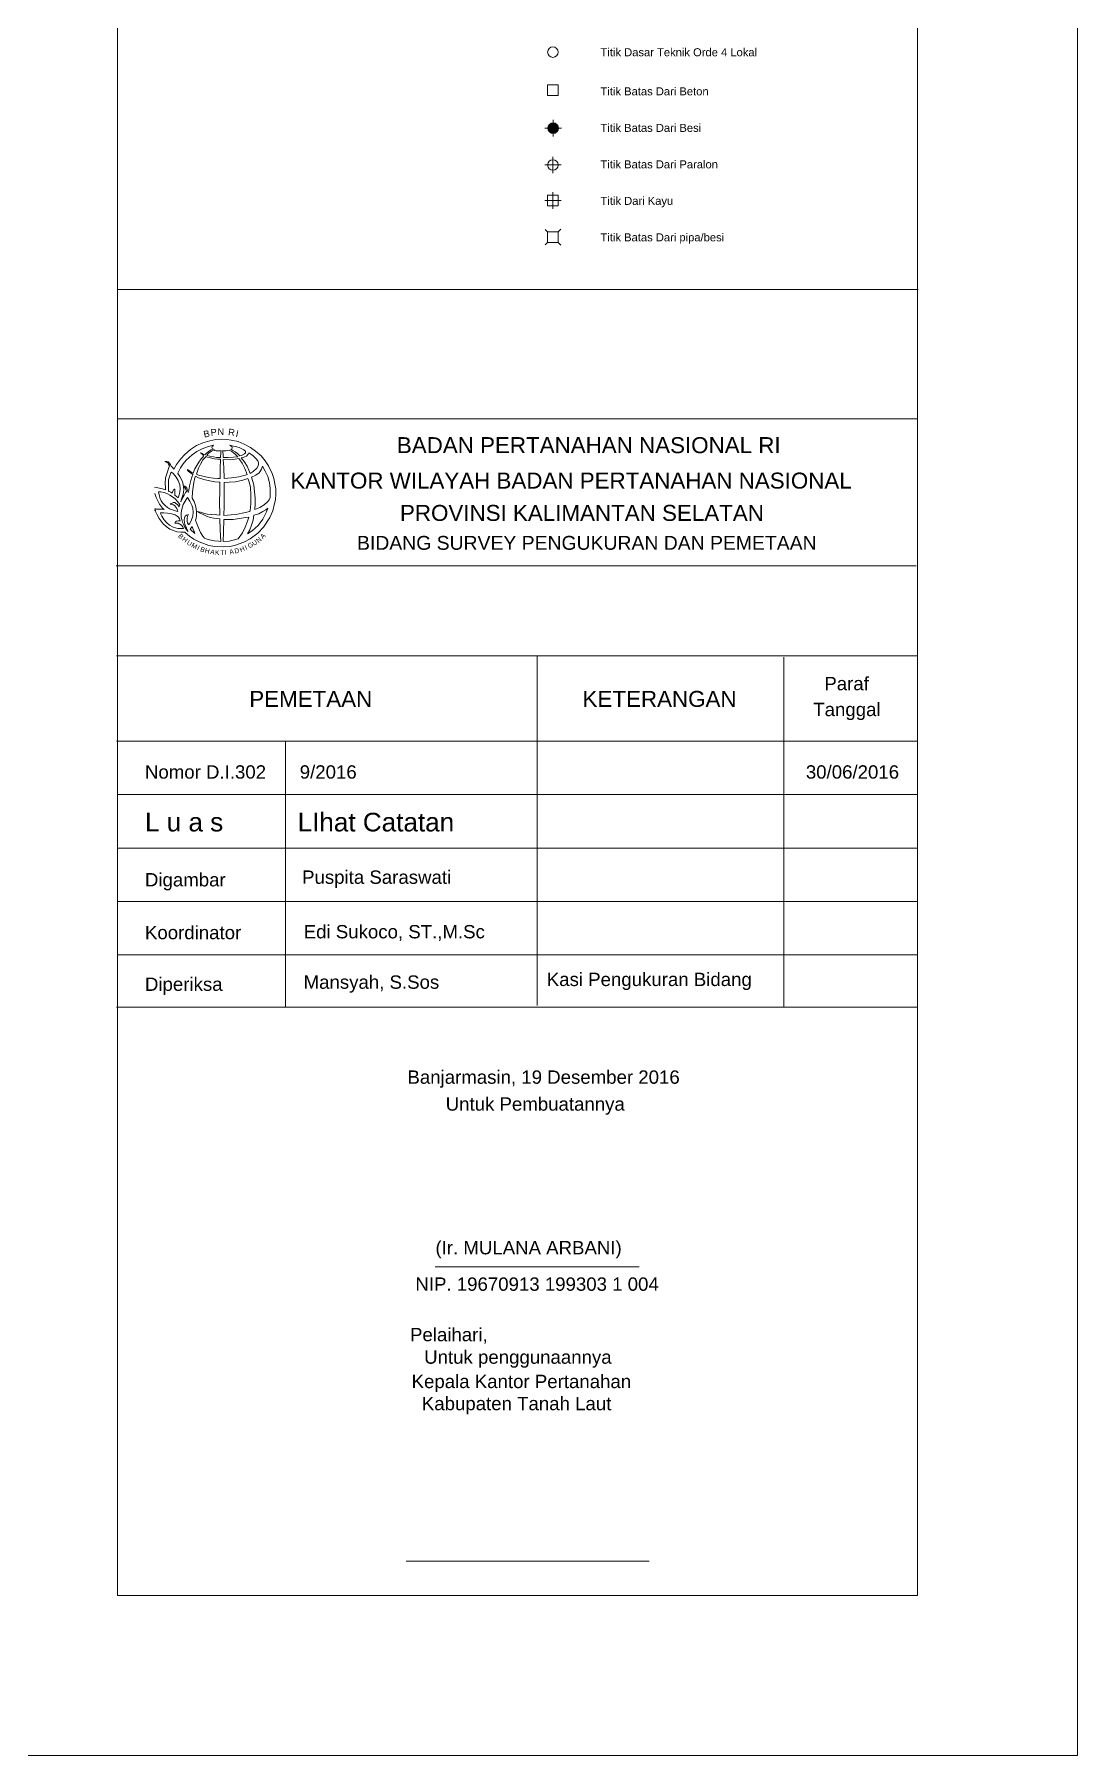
# Model space of a CAD drawing. Header units: inches. Extents: x 110400 to 131000, y 1079400 to 1096600.
# Drawn here: x 127089 to 131000, y 1079400 to 1085853 of the extents above; entities that cross this region are included whole.
import ezdxf

# ---------------------------------------------------------------- set-up
doc = ezdxf.new("R2010")
doc.units = ezdxf.units.IN
doc.header["$MEASUREMENT"] = 0
doc.layers.add('110100', color=7, linetype='Continuous')
doc.layers.add('TEXT', color=7, linetype='Continuous')
doc.styles.add('arial', font='arial.ttf')

# ---------------------------------------------------------------- blocks, each defined once
blk = doc.blocks.new('dawwfaa')
at = {"layer": '110100', "lineweight": 13}
h = blk.add_hatch(color=5, dxfattribs=at)
h.paths.add_polyline_path([(129034.1, 1085521.6), (129034.1, 1085501.8), (129053.8, 1085501.8, 0.410317)])
h.paths.add_polyline_path([(129034.1, 1085481.9, 0.411293), (129053.8, 1085501.7, 0.000835), (129053.8, 1085501.8), (129034.1, 1085501.8)])
h.paths.add_polyline_path([(129034.1, 1085481.9), (129034.1, 1085501.8), (129014.1, 1085501.8, 0.418121)])
h.paths.add_polyline_path([(129034.1, 1085501.8), (129034.1, 1085521.6, 0.416161), (129014.1, 1085501.8)])
h = blk.add_hatch(color=5, dxfattribs=at)
h.paths.add_polyline_path([(129034.1, 1085521.6), (129034.1, 1085501.8), (129053.8, 1085501.8, 0.410317)])
h.paths.add_polyline_path([(129034.1, 1085481.9, 0.411293), (129053.8, 1085501.7, 0.000835), (129053.8, 1085501.8), (129034.1, 1085501.8)])
h.paths.add_polyline_path([(129034.1, 1085481.9), (129034.1, 1085501.8), (129014.1, 1085501.8, 0.418121)])
h.paths.add_polyline_path([(129034.1, 1085501.8), (129034.1, 1085521.6, 0.416161), (129014.1, 1085501.8)])
at = {"layer": '110100', "color": 5, "lineweight": 13}
for p, q in [((127400.3, 1095999.7), (127400.3, 1080000.2)), ((130400.2, 1080000.2), (130400.2, 1095999.7)), ((127402.7, 1084897.2), (130402.6, 1084897.2)), ((127400.3, 1084411.8), (130400.2, 1084411.8)), ((127696.9, 1084311.3), (127720.1, 1084322.3)), ((127720.1, 1084322.3), (127746.2, 1084330)), ((127746.2, 1084330), (127769.2, 1084334.1)), ((127769.2, 1084334.1), (127790.5, 1084335.7)), ((127790.5, 1084335.7), (127810.6, 1084334.6)), ((127810.6, 1084334.6), (127826.8, 1084332.3)), ((127826.8, 1084332.3), (127852.1, 1084326.7)), ((127852.1, 1084326.7), (127875.6, 1084317.2)), ((127621.1, 1084240.6), (127636, 1084260.9)), ((127636, 1084260.9), (127652.6, 1084278.7)), ((127646.1, 1084243.1), (127657.8, 1084256.4)), ((127652.6, 1084278.7), (127674.2, 1084297.1)), ((127657.8, 1084256.4), (127679.9, 1084277.3)), ((127674.2, 1084297.1), (127696.9, 1084311.3)), ((127679.9, 1084277.3), (127697.8, 1084289.1)), ((127697.8, 1084289.1), (127717.9, 1084299.7)), ((127713.5, 1084262.2), (127704.9, 1084250)), ((127720.4, 1084257.8), (127710.8, 1084241.8)), ((127711.8, 1084284.3), (127713.1, 1084282.2)), ((127714.8, 1084283.4), (127711.8, 1084284.3)), ((127713.1, 1084282.2), (127718, 1084279.4)), ((127719.8, 1084268.4), (127713.5, 1084262.2)), ((127717.6, 1084281.6), (127714.8, 1084283.4)), ((127722, 1084278.9), (127717.6, 1084281.6)), ((127717.9, 1084299.7), (127737.6, 1084307.1)), ((127718, 1084279.4), (127721.7, 1084276.1)), ((127722.7, 1084272.2), (127719.8, 1084268.4)), ((127727.1, 1084266.2), (127720.4, 1084257.8)), ((127721.7, 1084276.1), (127722.5, 1084274.6)), ((127727.3, 1084276.6), (127722, 1084278.9)), ((127722.5, 1084274.6), (127722.7, 1084272.2)), ((127732.1, 1084270.6), (127727.1, 1084266.2)), ((127733.1, 1084282.2), (127727.3, 1084276.6)), ((127737.4, 1084268.2), (127732.1, 1084270.6)), ((127741.8, 1084289.8), (127733.1, 1084282.2)), ((127740.4, 1084281.3), (127734.7, 1084274.8)), ((127734.7, 1084274.8), (127746.4, 1084271.7)), ((127749.5, 1084265.3), (127737.4, 1084268.2)), ((127737.6, 1084307.1), (127758.4, 1084313)), ((127752.5, 1084290.3), (127740.4, 1084281.3)), ((127751.3, 1084295.1), (127741.8, 1084289.8)), ((127746.4, 1084271.7), (127759.9, 1084268.8)), ((127762.9, 1084262.3), (127749.5, 1084265.3)), ((127759.8, 1084298.2), (127751.3, 1084295.1)), ((127762.5, 1084295.2), (127752.5, 1084290.3)), ((127754.1, 1084306.1), (127753.6, 1084304.3)), ((127753.6, 1084304.3), (127754.8, 1084302)), ((127755.3, 1084307.8), (127754.1, 1084306.1)), ((127754.8, 1084302), (127756.7, 1084300)), ((127758.8, 1084311.2), (127755.3, 1084307.8)), ((127756.7, 1084300), (127759.8, 1084298.2)), ((127758.4, 1084313), (127760.7, 1084313.5)), ((127760.7, 1084313.5), (127758.8, 1084311.2)), ((127759.9, 1084268.8), (127771.6, 1084267.2)), ((127764.9, 1084293.7), (127762.5, 1084295.2)), ((127776, 1084260.8), (127762.9, 1084262.3)), ((127770.1, 1084292), (127764.9, 1084293.7)), ((127781.3, 1084291.5), (127770.1, 1084292)), ((127771.6, 1084267.2), (127786.9, 1084267)), ((127785.8, 1084260.4), (127776, 1084260.8)), ((127789, 1084291.6), (127781.3, 1084291.5)), ((127784.9, 1084226.2), (127785.8, 1084260.4)), ((127786.9, 1084267), (127787.9, 1084284.9)), ((127787.9, 1084284.9), (127789, 1084291.6)), ((127806.5, 1084291.8), (127793.6, 1084291.6)), ((127793.6, 1084291.6), (127795.4, 1084286.3)), ((127795.4, 1084286.3), (127796.4, 1084277.6)), ((127796.4, 1084277.6), (127796.7, 1084266.3)), ((127796.7, 1084266.3), (127815, 1084266.8)), ((127796.9, 1084258.8), (127798.5, 1084229.2)), ((127824.3, 1084258.7), (127796.9, 1084258.8)), ((127813.7, 1084292.7), (127806.5, 1084291.8)), ((127819.4, 1084294.8), (127813.7, 1084292.7)), ((127815, 1084266.8), (127835.4, 1084267.7)), ((127828.8, 1084289.6), (127819.4, 1084294.8)), ((127821.8, 1084312.8), (127826.6, 1084309.6)), ((127834.7, 1084309.9), (127821.8, 1084312.8)), ((127832.9, 1084259.1), (127824.3, 1084258.7)), ((127826.3, 1084298.1), (127825.2, 1084296.9)), ((127825.2, 1084296.9), (127826, 1084296.4)), ((127826, 1084296.4), (127833.1, 1084293.2)), ((127828.3, 1084299.8), (127826.3, 1084298.1)), ((127826.6, 1084309.6), (127828.9, 1084307.8)), ((127829.9, 1084301.9), (127828.3, 1084299.8)), ((127840.5, 1084280.6), (127828.8, 1084289.6)), ((127828.9, 1084307.8), (127830.2, 1084304.9)), ((127830.2, 1084304.9), (127829.9, 1084301.9)), ((127841.7, 1084260.3), (127832.9, 1084259.1)), ((127833.1, 1084293.2), (127841.1, 1084288.4)), ((127842.9, 1084307.9), (127834.7, 1084309.9)), ((127835.4, 1084267.7), (127850.8, 1084269.7)), ((127850.8, 1084269.7), (127840.5, 1084280.6)), ((127841.1, 1084288.4), (127849.9, 1084281.3)), ((127855.5, 1084262.9), (127841.7, 1084260.3)), ((127857, 1084304), (127842.9, 1084307.9)), ((127849.9, 1084281.3), (127858.6, 1084272.7)), ((127859.3, 1084258.7), (127855.5, 1084262.9)), ((127866.7, 1084299.6), (127857, 1084304)), ((127858.6, 1084272.7), (127865.6, 1084274.9)), ((127867.4, 1084245.6), (127859.3, 1084258.7)), ((127870.6, 1084267), (127864.4, 1084265.2)), ((127864.4, 1084265.2), (127875.2, 1084252.5)), ((127865.6, 1084274.9), (127876.7, 1084280.5)), ((127873.5, 1084295.9), (127866.7, 1084299.6)), ((127877.5, 1084269.2), (127870.6, 1084267)), ((127876.8, 1084293.7), (127873.5, 1084295.9)), ((127875.6, 1084317.2), (127898.8, 1084304.8)), ((127876.7, 1084280.5), (127879.7, 1084283.9)), ((127880, 1084290.1), (127876.8, 1084293.7)), ((127883.7, 1084272.1), (127877.5, 1084269.2)), ((127879.7, 1084283.9), (127880.6, 1084286.8)), ((127880.6, 1084286.8), (127880, 1084290.1)), ((127890.7, 1084279.4), (127883.7, 1084272.1)), ((127892.8, 1084284.6), (127890.7, 1084279.4)), ((127899.8, 1084279.9), (127892.8, 1084284.6)), ((127898.8, 1084304.8), (127918, 1084291)), ((127909.1, 1084272.7), (127899.8, 1084279.9)), ((127919.5, 1084263.3), (127909.1, 1084272.7)), ((127918, 1084291), (127938.3, 1084272.7)), ((127926, 1084254.1), (127919.5, 1084263.3)), ((127938.3, 1084272.7), (127954.2, 1084253.8)), ((127577.8, 1084251.4), (127584.9, 1084251.8)), ((127582.7, 1084249.7), (127577.8, 1084251.4)), ((127579.1, 1084168.7), (127580.2, 1084190.3)), ((127580.2, 1084190.3), (127585.8, 1084209.8)), ((127586.8, 1084248), (127582.7, 1084249.7)), ((127584.9, 1084251.8), (127590.3, 1084250.7)), ((127585.8, 1084209.8), (127592.9, 1084229.6)), ((127590.1, 1084245.4), (127586.8, 1084248)), ((127592, 1084241.8), (127590.1, 1084245.4)), ((127590.3, 1084250.7), (127592.7, 1084248.5)), ((127591.3, 1084182.6), (127596.7, 1084198.7)), ((127594.6, 1084235.3), (127592, 1084241.8)), ((127592.7, 1084248.5), (127594.8, 1084245.5)), ((127592.9, 1084229.6), (127594.6, 1084235.3)), ((127594.8, 1084245.5), (127598.7, 1084239.4)), ((127596.7, 1084198.7), (127600.6, 1084209.3)), ((127598.7, 1084239.4), (127601.8, 1084234.3)), ((127600.6, 1084209.3), (127602.1, 1084211.7)), ((127601.8, 1084234.3), (127606.7, 1084228.8)), ((127602.1, 1084211.7), (127610.3, 1084205.3)), ((127606.7, 1084228.8), (127611.9, 1084223.5)), ((127610.3, 1084205.3), (127620.3, 1084193.4)), ((127611.9, 1084223.5), (127621.1, 1084240.6)), ((127620.3, 1084193.4), (127627.9, 1084180.1)), ((127626, 1084206.4), (127626.1, 1084208.7)), ((127634.1, 1084196.2), (127626, 1084206.4)), ((127626.1, 1084208.7), (127636.5, 1084228.3)), ((127639.6, 1084184.4), (127634.1, 1084196.2)), ((127636.5, 1084228.3), (127646.1, 1084243.1)), ((127662.1, 1084221.7), (127662.6, 1084219.4)), ((127665.9, 1084219.3), (127662.1, 1084221.7)), ((127662.6, 1084219.4), (127666.8, 1084214.4)), ((127671.4, 1084215.4), (127665.9, 1084219.3)), ((127666.8, 1084214.4), (127673.6, 1084209)), ((127680.6, 1084210), (127671.4, 1084215.4)), ((127673.6, 1084209), (127682.4, 1084202.6)), ((127678.7, 1084193), (127674.8, 1084180.1)), ((127682.4, 1084202.6), (127678.7, 1084193)), ((127684.3, 1084207.6), (127680.6, 1084210)), ((127690.5, 1084224.7), (127684.3, 1084207.6)), ((127686, 1084172.6), (127690.3, 1084191)), ((127690.3, 1084191), (127692.9, 1084196.8)), ((127697.1, 1084236.4), (127690.5, 1084224.7)), ((127692.9, 1084196.8), (127704.4, 1084190.6)), ((127703.6, 1084227.2), (127696, 1084204.5)), ((127696, 1084204.5), (127703.7, 1084200.8)), ((127696, 1084204.5), (127696, 1084204.5)), ((127704.9, 1084250), (127697.1, 1084236.4)), ((127710.8, 1084241.8), (127703.6, 1084227.2)), ((127703.7, 1084200.8), (127741.5, 1084192.4)), ((127703.7, 1084200.8), (127703.7, 1084200.8)), ((127704.4, 1084190.6), (127724.1, 1084184.3)), ((127741.5, 1084192.4), (127759.8, 1084189.8)), ((127759.8, 1084189.8), (127776.3, 1084188.5)), ((127784.7, 1084188.3), (127784.9, 1084226.2)), ((127798.5, 1084229.2), (127799.7, 1084188.1)), ((127799.7, 1084188.1), (127827.2, 1084190.1)), ((127827.2, 1084190.1), (127855.6, 1084194.4)), ((127855.6, 1084194.4), (127883.8, 1084201.7)), ((127877.7, 1084225.9), (127867.4, 1084245.6)), ((127875.2, 1084252.5), (127885.8, 1084234.5)), ((127886.4, 1084202.8), (127877.7, 1084225.9)), ((127883.8, 1084201.7), (127886.4, 1084202.8)), ((127885.8, 1084234.5), (127892.5, 1084219.6)), ((127892.5, 1084219.6), (127897.8, 1084207.2)), ((127897.8, 1084207.2), (127909.2, 1084214.1)), ((127919.3, 1084200.5), (127902.2, 1084192.6)), ((127902.2, 1084192.6), (127910.8, 1084164)), ((127909.2, 1084214.1), (127922.7, 1084226.3)), ((127931.4, 1084209.6), (127919.3, 1084200.5)), ((127922.7, 1084226.3), (127927.8, 1084235.2)), ((127928.9, 1084247), (127926, 1084254.1)), ((127927.8, 1084235.2), (127928.9, 1084241.5)), ((127928.9, 1084241.5), (127928.9, 1084247)), ((127940.6, 1084222.9), (127931.4, 1084209.6)), ((127944, 1084234.7), (127940.6, 1084222.9)), ((127953.8, 1084215.9), (127944, 1084234.7)), ((127963.3, 1084196.2), (127953.8, 1084215.9)), ((127954.2, 1084253.8), (127966, 1084235.3)), ((127970, 1084172.1), (127963.3, 1084196.2)), ((127966, 1084235.3), (127980.1, 1084207.4)), ((127980.1, 1084207.4), (127986.1, 1084188.4)), ((127538.5, 1084156.1), (127551.6, 1084153.6)), ((127544.7, 1084116.5), (127540.7, 1084131.7)), ((127551.6, 1084153.6), (127568.4, 1084149.6)), ((127553.4, 1084138), (127563.1, 1084138.2)), ((127554.2, 1084136.3), (127553.4, 1084138)), ((127555.2, 1084131.4), (127554.2, 1084136.3)), ((127557.1, 1084122.6), (127555.2, 1084131.4)), ((127563.1, 1084138.2), (127573.3, 1084135.5)), ((127568.4, 1084149.6), (127580.7, 1084145.7)), ((127573.3, 1084135.5), (127578.4, 1084134.1)), ((127578.4, 1084134.1), (127588, 1084130.1)), ((127579.8, 1084154.1), (127579.1, 1084168.7)), ((127580.7, 1084145.7), (127579.8, 1084154.1)), ((127588, 1084130.1), (127596.6, 1084125.8)), ((127591.1, 1084163.4), (127591.3, 1084182.6)), ((127591.1, 1084141.5), (127591.1, 1084163.4)), ((127594.4, 1084140), (127591.1, 1084141.5)), ((127600.4, 1084136.8), (127594.4, 1084140)), ((127596.6, 1084125.8), (127606.9, 1084119.5)), ((127605.3, 1084133.1), (127600.4, 1084136.8)), ((127607.3, 1084140.6), (127605.3, 1084133.1)), ((127610.3, 1084145.6), (127607.3, 1084140.6)), ((127613.9, 1084148.4), (127610.3, 1084145.6)), ((127615.7, 1084147.7), (127613.9, 1084148.4)), ((127615, 1084133.6), (127615.3, 1084141.5)), ((127615.2, 1084126.2), (127615, 1084133.6)), ((127621.8, 1084121.2), (127615.2, 1084126.2)), ((127615.3, 1084141.5), (127615.7, 1084147.7)), ((127631, 1084126.3), (127627.4, 1084115.1)), ((127627.9, 1084180.1), (127633.5, 1084163.8)), ((127634, 1084137.2), (127631, 1084126.3)), ((127633.5, 1084163.8), (127635.1, 1084150.2)), ((127635.1, 1084150.2), (127634, 1084137.2)), ((127643.7, 1084175.4), (127639.6, 1084184.4)), ((127641.6, 1084110.8), (127649.6, 1084126)), ((127646.4, 1084129), (127642.9, 1084118)), ((127646.2, 1084166.8), (127643.7, 1084175.4)), ((127646.9, 1084160.6), (127646.2, 1084166.8)), ((127648.1, 1084137.1), (127646.4, 1084129)), ((127652.8, 1084159.4), (127646.9, 1084160.6)), ((127647.7, 1084158.5), (127648.1, 1084155.5)), ((127652.6, 1084153.8), (127647.7, 1084158.5)), ((127648.1, 1084155.5), (127649, 1084147.3)), ((127649, 1084147.3), (127648.1, 1084137.1)), ((127649.6, 1084126), (127655.1, 1084135.1)), ((127656.4, 1084148.5), (127652.6, 1084153.8)), ((127657, 1084156.6), (127652.8, 1084159.4)), ((127655.1, 1084135.1), (127658.1, 1084138.2)), ((127657.8, 1084143.8), (127656.4, 1084148.5)), ((127660.2, 1084152.4), (127657, 1084156.6)), ((127658.7, 1084139.1), (127657.8, 1084143.8)), ((127658.1, 1084138.2), (127658.7, 1084139.1)), ((127661.9, 1084148.6), (127660.2, 1084152.4)), ((127662.8, 1084143.6), (127661.9, 1084148.6)), ((127663.4, 1084140.6), (127662.8, 1084143.6)), ((127665, 1084136.5), (127663.4, 1084140.6)), ((127665.9, 1084136.5), (127665, 1084136.5)), ((127666.3, 1084136.8), (127665.9, 1084136.5)), ((127666.6, 1084138.6), (127666.3, 1084136.8)), ((127668.6, 1084151.8), (127666.6, 1084138.6)), ((127671.7, 1084165.7), (127668.6, 1084151.8)), ((127674.8, 1084180.1), (127671.7, 1084165.7)), ((127680.3, 1084113.8), (127681.3, 1084138.7)), ((127681.3, 1084138.7), (127686, 1084172.6)), ((127724.1, 1084184.3), (127740.7, 1084180.6)), ((127740.7, 1084180.6), (127765.5, 1084176.1)), ((127765.5, 1084176.1), (127783.2, 1084173.8)), ((127776.3, 1084188.5), (127784.7, 1084188.3)), ((127783.2, 1084173.8), (127783.7, 1084173.7)), ((127783.4, 1084138.2), (127783.2, 1084101.8)), ((127783.7, 1084157.9), (127783.4, 1084138.2)), ((127783.7, 1084173.7), (127783.7, 1084157.9)), ((127799.7, 1084161.8), (127799.8, 1084173.4)), ((127800.2, 1084129.3), (127799.7, 1084161.8)), ((127799.8, 1084173.4), (127819, 1084174.3)), ((127799.8, 1084084.7), (127800.2, 1084129.3)), ((127819, 1084174.3), (127842.6, 1084176.2)), ((127842.6, 1084176.2), (127870.7, 1084181.6)), ((127870.7, 1084181.6), (127889, 1084188.3)), ((127889, 1084188.3), (127893.8, 1084175.9)), ((127893.8, 1084175.9), (127898.3, 1084154.5)), ((127898.3, 1084154.5), (127900.3, 1084126.9)), ((127900.3, 1084126.9), (127899.9, 1084093.1)), ((127910.8, 1084164), (127914.2, 1084138.3)), ((127914.2, 1084138.3), (127916.7, 1084114.3)), ((127972.1, 1084150.3), (127970, 1084172.1)), ((127972.6, 1084129.7), (127972.1, 1084150.3)), ((127972.1, 1084116.7), (127972.6, 1084129.7)), ((127986.1, 1084188.4), (127990.7, 1084168.4)), ((127990.7, 1084168.4), (127993.4, 1084149)), ((127993.7, 1084131.1), (127992.2, 1084108.7)), ((127993.4, 1084149), (127993.7, 1084131.1)), ((127542.5, 1084066.5), (127539.4, 1084070.5)), ((127539.6, 1084075.6), (127542.5, 1084073.5)), ((127542.5, 1084073.5), (127545, 1084073.2)), ((127543.8, 1084062.1), (127542.5, 1084066.5)), ((127547.6, 1084054.1), (127543.8, 1084062.1)), ((127557.1, 1084092.3), (127544.7, 1084116.5)), ((127545, 1084073.2), (127557.1, 1084073.5)), ((127559.5, 1084115.2), (127557.1, 1084122.6)), ((127561.3, 1084086.9), (127557.1, 1084092.3)), ((127557.1, 1084073.5), (127564.8, 1084073.3)), ((127564.5, 1084104.2), (127559.5, 1084115.2)), ((127568.7, 1084077.5), (127561.3, 1084086.9)), ((127569.9, 1084095.9), (127564.5, 1084104.2)), ((127564.8, 1084073.3), (127568.5, 1084073.2)), ((127568.5, 1084073.2), (127571.5, 1084072.8)), ((127573.7, 1084074.1), (127568.7, 1084077.5)), ((127578.7, 1084086.5), (127569.9, 1084095.9)), ((127571.5, 1084072.8), (127574, 1084072.5)), ((127575.7, 1084072.5), (127573.7, 1084074.1)), ((127574, 1084072.5), (127575.7, 1084072.5)), ((127587.3, 1084078.9), (127578.7, 1084086.5)), ((127595.2, 1084074.9), (127587.3, 1084078.9)), ((127602.7, 1084071.6), (127595.2, 1084074.9)), ((127601.6, 1084095), (127597.3, 1084092.3)), ((127597.3, 1084092.3), (127604.8, 1084091)), ((127605, 1084096.3), (127601.6, 1084095)), ((127613.3, 1084068), (127602.7, 1084071.6)), ((127604.8, 1084091), (127610, 1084089.2)), ((127610.4, 1084097.7), (127605, 1084096.3)), ((127606.9, 1084119.5), (127616.5, 1084112.2)), ((127610, 1084089.2), (127614.7, 1084086)), ((127615, 1084097.6), (127610.4, 1084097.7)), ((127620.8, 1084066.3), (127613.3, 1084068)), ((127614.7, 1084086), (127619, 1084080.7)), ((127619.4, 1084095), (127615, 1084097.6)), ((127616.5, 1084112.2), (127625.3, 1084102.2)), ((127619, 1084080.7), (127622.7, 1084075.2)), ((127624.6, 1084090.8), (127619.4, 1084095)), ((127625.9, 1084064.1), (127620.8, 1084066.3)), ((127627.4, 1084115.1), (127621.8, 1084121.2)), ((127622.7, 1084075.2), (127625.3, 1084069.3)), ((127629.3, 1084085.8), (127624.6, 1084090.8)), ((127625.3, 1084102.2), (127633.7, 1084090.1)), ((127625.3, 1084069.3), (127625.9, 1084064.1)), ((127631, 1084082), (127629.3, 1084085.8)), ((127631.8, 1084084.7), (127631, 1084082)), ((127632.9, 1084087.5), (127631.8, 1084084.7)), ((127633.7, 1084090.1), (127632.9, 1084087.5)), ((127637.6, 1084100.9), (127641.6, 1084110.8)), ((127638.7, 1084106.7), (127637.6, 1084100.9)), ((127642.9, 1084118), (127638.7, 1084106.7)), ((127638.7, 1084057.4), (127640.2, 1084068.3)), ((127640.2, 1084068.3), (127643.3, 1084081.9)), ((127643.3, 1084081.9), (127647, 1084090.3)), ((127647, 1084090.3), (127657.2, 1084109.9)), ((127657.2, 1084109.9), (127662.5, 1084116.6)), ((127662.5, 1084116.6), (127671.4, 1084102.8)), ((127671.4, 1084102.8), (127678.6, 1084088.3)), ((127678.6, 1084088.3), (127682.7, 1084076.6)), ((127687.2, 1084102.2), (127680.3, 1084113.8)), ((127684.2, 1084062.3), (127682.5, 1084046.4)), ((127682.7, 1084076.6), (127684.2, 1084062.3)), ((127692.8, 1084087.5), (127687.2, 1084102.2)), ((127695.5, 1084074.4), (127692.8, 1084087.5)), ((127696.8, 1084063.6), (127695.5, 1084074.4)), ((127696.9, 1084050.4), (127696.8, 1084063.6)), ((127700.3, 1084064.6), (127708, 1084059.4)), ((127711.6, 1084061.7), (127700.3, 1084064.6)), ((127722.9, 1084058.2), (127711.6, 1084061.7)), ((127783.2, 1084101.8), (127783.6, 1084051.1)), ((127799.4, 1084049.8), (127799.8, 1084084.7)), ((127896.3, 1084064), (127868.2, 1084058.2)), ((127898.1, 1084068.7), (127896.3, 1084064)), ((127899.9, 1084093.1), (127898.1, 1084068.7)), ((127916.6, 1084093.2), (127914.9, 1084072.2)), ((127914.9, 1084072.2), (127933.6, 1084079.8)), ((127916.7, 1084114.3), (127916.6, 1084093.2)), ((127945.7, 1084064.1), (127929.6, 1084056.3)), ((127933.6, 1084079.8), (127950.2, 1084089.4)), ((127956.1, 1084070.7), (127945.7, 1084064.1)), ((127950.2, 1084089.4), (127962.4, 1084100.8)), ((127953, 1084050.6), (127959.4, 1084063.4)), ((127963.3, 1084076.5), (127956.1, 1084070.7)), ((127959.4, 1084063.4), (127963.3, 1084076.5)), ((127962.4, 1084100.8), (127968.5, 1084108.8)), ((127968.5, 1084108.8), (127972.1, 1084116.7)), ((127982.1, 1084067.3), (127971.1, 1084041.7)), ((127989.3, 1084093.9), (127982.1, 1084067.3)), ((127992.2, 1084108.7), (127989.3, 1084093.9)), ((127556.2, 1084038.5), (127547.6, 1084054.1)), ((127571.3, 1084017.6), (127556.2, 1084038.5)), ((127561.6, 1084059.5), (127574.4, 1084059.6)), ((127562.8, 1084054.9), (127561.6, 1084059.5)), ((127566.6, 1084047.4), (127562.8, 1084054.9)), ((127574, 1084034.7), (127566.6, 1084047.4)), ((127582.8, 1084007.8), (127571.3, 1084017.6)), ((127583.3, 1084023.6), (127574, 1084034.7)), ((127574.4, 1084059.6), (127587.2, 1084058.4)), ((127596.9, 1083998.6), (127582.8, 1084007.8)), ((127594.9, 1084013.4), (127583.3, 1084023.6)), ((127587.2, 1084058.4), (127603.1, 1084055.2)), ((127608.5, 1084005.8), (127594.9, 1084013.4)), ((127612.3, 1083991.8), (127596.9, 1083998.6)), ((127603.1, 1084055.2), (127615.8, 1084051.5)), ((127626.3, 1084001.2), (127608.5, 1084005.8)), ((127617.2, 1084025.4), (127614.6, 1084020.9)), ((127614.6, 1084020.9), (127619.5, 1084021.3)), ((127615.8, 1084051.5), (127624.5, 1084047.5)), ((127621.6, 1084028), (127617.2, 1084025.4)), ((127619.5, 1084021.3), (127627.1, 1084020.3)), ((127627.2, 1084029.8), (127621.6, 1084028)), ((127624.5, 1084047.5), (127629.5, 1084042.7)), ((127636.9, 1084000.6), (127626.3, 1084001.2)), ((127627.1, 1084020.3), (127634, 1084017.3)), ((127635.1, 1084029.7), (127627.2, 1084029.8)), ((127629.5, 1084042.7), (127632.6, 1084036.5)), ((127632.6, 1084036.5), (127635.1, 1084029.7)), ((127634, 1084017.3), (127639.7, 1084013.1)), ((127647.4, 1084000.8), (127636.9, 1084000.6)), ((127639.4, 1084043.6), (127638.7, 1084057.4)), ((127641, 1084034.8), (127639.4, 1084043.6)), ((127639.7, 1084013.1), (127645.2, 1084006.5)), ((127644.4, 1084024.6), (127641, 1084034.8)), ((127648.3, 1084014.5), (127644.4, 1084024.6)), ((127645.2, 1084006.5), (127647.4, 1084000.8)), ((127652.6, 1084005.8), (127648.3, 1084014.5)), ((127650.8, 1084040.9), (127650.7, 1084033.7)), ((127650.7, 1084033.7), (127651.2, 1084021.8)), ((127653.8, 1084046.4), (127650.8, 1084040.9)), ((127651.2, 1084021.8), (127652.3, 1084017.5)), ((127652.3, 1084017.5), (127656.1, 1084007.8)), ((127663.5, 1083989.6), (127652.6, 1084005.8)), ((127659.1, 1084050.4), (127653.8, 1084046.4)), ((127656.1, 1084007.8), (127659.3, 1084001.4)), ((127665.1, 1084052.7), (127659.1, 1084050.4)), ((127659.3, 1084001.4), (127661.6, 1083996.5)), ((127661, 1084035.4), (127661.1, 1084040.7)), ((127661.1, 1084028.7), (127661, 1084035.4)), ((127661.1, 1084040.7), (127662.9, 1084046.1)), ((127662.7, 1084022.1), (127661.1, 1084028.7)), ((127661.6, 1083996.5), (127663.6, 1083992.1)), ((127666.1, 1084016.2), (127662.7, 1084022.1)), ((127662.9, 1084046.1), (127664, 1084049.4)), ((127664, 1084049.4), (127665.1, 1084051.6)), ((127665.1, 1084051.6), (127665.1, 1084052.7)), ((127668, 1084015.1), (127666.1, 1084016.2)), ((127672, 1084019.6), (127668, 1084015.1)), ((127677.8, 1084032.7), (127672, 1084019.6)), ((127673.3, 1084000.2), (127672.3, 1083997.9)), ((127672.3, 1083997.9), (127690.6, 1083981.9)), ((127676.3, 1084003.6), (127673.3, 1084000.2)), ((127680.3, 1084007.7), (127676.3, 1084003.6)), ((127682.5, 1084046.4), (127677.8, 1084032.7)), ((127683, 1084001.1), (127680.3, 1084007.7)), ((127688.5, 1083987.5), (127683, 1084001.1)), ((127692.3, 1084031.5), (127695, 1084038.2)), ((127696.1, 1084021.5), (127692.3, 1084031.5)), ((127695, 1084038.2), (127696.9, 1084050.4)), ((127703.3, 1084002.9), (127696.1, 1084021.5)), ((127712, 1083985.4), (127703.3, 1084002.9)), ((127708, 1084059.4), (127720.8, 1084052.9)), ((127720.8, 1084052.9), (127734.4, 1084046.4)), ((127735.8, 1084055), (127722.9, 1084058.2)), ((127734.4, 1084046.4), (127747.4, 1084041.9)), ((127753.6, 1084052.8), (127735.8, 1084055)), ((127747.4, 1084041.9), (127761.6, 1084039.6)), ((127772.3, 1084051.5), (127753.6, 1084052.8)), ((127761.6, 1084039.6), (127783.5, 1084036.4)), ((127783.6, 1084051.1), (127772.3, 1084051.5)), ((127783.5, 1084036.4), (127784.9, 1083995.1)), ((127799.2, 1084034.6), (127798.2, 1083986.5)), ((127818.1, 1084034.5), (127799.2, 1084034.6)), ((127826.4, 1084052), (127799.4, 1084049.8)), ((127833.5, 1084034.8), (127818.1, 1084034.5)), ((127844.9, 1084053.5), (127826.4, 1084052)), ((127857.1, 1084037.7), (127833.5, 1084034.8)), ((127868.2, 1084058.2), (127844.9, 1084053.5)), ((127880, 1084041.5), (127857.1, 1084037.7)), ((127868.6, 1083984.2), (127878.8, 1084005.1)), ((127878.8, 1084005.1), (127888.2, 1084028.2)), ((127892.1, 1084043.7), (127880, 1084041.5)), ((127895.9, 1083996.1), (127887.6, 1083980.2)), ((127888.2, 1084028.2), (127892.1, 1084043.7)), ((127902.3, 1084013), (127895.9, 1083996.1)), ((127908.4, 1084031.7), (127902.3, 1084013)), ((127904.8, 1083991.4), (127927.3, 1084012.4)), ((127911.9, 1084051), (127908.4, 1084031.7)), ((127920.7, 1084053.1), (127911.9, 1084051)), ((127929.6, 1084056.3), (127920.7, 1084053.1)), ((127948.1, 1084006), (127926.7, 1083983.5)), ((127927.3, 1084012.4), (127945, 1084035.7)), ((127945, 1084035.7), (127953, 1084050.6)), ((127971.1, 1084041.7), (127948.1, 1084006)), ((127623.5, 1083988.5), (127612.3, 1083991.8)), ((127638.2, 1083986.7), (127623.5, 1083988.5)), ((127652.6, 1083987.2), (127638.2, 1083986.7)), ((127653.8, 1083985.9), (127652.6, 1083987.2)), ((127670.6, 1083972.2), (127653.8, 1083985.9)), ((127664, 1083990.6), (127663.5, 1083989.6)), ((127663.6, 1083992.1), (127664, 1083990.6)), ((127686.6, 1083961.1), (127670.6, 1083972.2)), ((127706.2, 1083950.8), (127686.6, 1083961.1)), ((127690.6, 1083981.9), (127688.5, 1083987.5)), ((127742.7, 1083937.5), (127706.2, 1083950.8)), ((127720.6, 1083972.2), (127712, 1083985.4)), ((127726.7, 1083964.3), (127720.6, 1083972.2)), ((127732.1, 1083961.6), (127726.7, 1083964.3)), ((127745.6, 1083957.6), (127732.1, 1083961.6)), ((127765.1, 1083933.3), (127742.7, 1083937.5)), ((127763.4, 1083954.1), (127745.6, 1083957.6)), ((127778.7, 1083952.6), (127763.4, 1083954.1)), ((127797.1, 1083931.7), (127765.1, 1083933.3)), ((127787.6, 1083952), (127778.7, 1083952.6)), ((127784.9, 1083995.1), (127787.6, 1083952)), ((127798.2, 1083986.5), (127796.6, 1083951.8)), ((127796.6, 1083951.8), (127819, 1083953.6)), ((127821.7, 1083933.6), (127797.1, 1083931.7)), ((127819, 1083953.6), (127839, 1083958)), ((127838.7, 1083937), (127821.7, 1083933.6)), ((127874, 1083949.2), (127838.7, 1083937)), ((127839, 1083958), (127852.8, 1083962.5)), ((127852.8, 1083962.5), (127868.6, 1083984.2)), ((127897.3, 1083961.4), (127874, 1083949.2)), ((127887.6, 1083980.2), (127904.8, 1083991.4)), ((127926.7, 1083983.5), (127897.3, 1083961.4)), ((127394.7, 1083860.7), (130394.6, 1083860.7)), ((127397, 1083523.4), (130396.9, 1083523.4)), ((128973.4, 1082211.8), (128973.4, 1083523.4)), ((129898.5, 1082206.2), (129898.5, 1083517.8)), ((127397, 1083202.7), (130396.9, 1083202.7)), ((128030, 1082206.2), (128030, 1083202.7)), ((127398.6, 1083002.7), (130396.9, 1083002.7)), ((127398.6, 1082802.7), (130396.9, 1082802.7)), ((127398.6, 1082602.7), (130396.9, 1082602.7)), ((127398.6, 1082402.7), (130396.9, 1082402.7)), ((127397, 1082206.2), (130396.9, 1082206.2)), ((128591.4, 1081232.7), (129356.5, 1081232.7)), ((128482.1, 1080128.7), (129393.7, 1080128.7)), ((127400.3, 1079999.7), (130400.3, 1079999.7))]:
    blk.add_line(p, q, dxfattribs=at)
blk.add_lwpolyline([(110400.2, 1096599.7), (131000.2, 1096599.7), (131000.2, 1079399.7), (110400.2, 1079399.7)], close=True, dxfattribs=at)
for points in [[(127400.3, 1079999.7), (127400.3, 1095999.7), (130400.3, 1095999.7), (130400.3, 1079999.7)], [(129013, 1085624.3), (129013, 1085664.3)], [(129013, 1085664.3), (129053, 1085664.3)], [(129013, 1085624.3), (129013, 1085664.3)], [(129013, 1085664.3), (129053, 1085664.3)], [(129013, 1085624.3), (129053, 1085624.3)], [(129013, 1085624.3), (129053, 1085624.3)], [(129053, 1085624.3), (129053, 1085664.3)], [(129053, 1085624.3), (129053, 1085664.3)], [(129003.1, 1085501.8), (129065.1, 1085501.8)], [(129003.1, 1085501.8), (129065.1, 1085501.8)], [(129034.1, 1085532.8), (129034.1, 1085470.8)], [(129034.1, 1085532.8), (129034.1, 1085470.8)], [(129002.1, 1085363.8), (129064.1, 1085363.8)], [(129002.1, 1085363.8), (129064.1, 1085363.8)], [(129033.1, 1085394.8), (129033.1, 1085332.8)], [(129033.1, 1085394.8), (129033.1, 1085332.8)], [(129002.1, 1085230.8), (129064.1, 1085230.8)], [(129002.1, 1085230.8), (129064.1, 1085230.8)], [(129012.6, 1085210.8), (129012.6, 1085250.8)], [(129012.6, 1085250.8), (129052.6, 1085250.8)], [(129012.6, 1085210.8), (129012.6, 1085250.8)], [(129012.6, 1085250.8), (129052.6, 1085250.8)], [(129033.1, 1085261.8), (129033.1, 1085199.8)], [(129033.1, 1085261.8), (129033.1, 1085199.8)], [(129052.6, 1085210.8), (129052.6, 1085250.8)], [(129052.6, 1085210.8), (129052.6, 1085250.8)], [(129012.6, 1085210.8), (129052.6, 1085210.8)], [(129012.6, 1085210.8), (129052.6, 1085210.8)], [(129012.5, 1085112.8), (129003.4, 1085121.6)], [(129012.5, 1085112.8), (129003.4, 1085121.6)], [(129012.5, 1085072.8), (129012.5, 1085112.8)], [(129012.5, 1085112.8), (129052.5, 1085112.8)], [(129012.5, 1085072.8), (129012.5, 1085112.8)], [(129012.5, 1085112.8), (129052.5, 1085112.8)], [(129052.5, 1085112.7), (129062, 1085122.5)], [(129052.5, 1085112.7), (129062, 1085122.5)], [(129052.5, 1085072.8), (129052.5, 1085112.8)], [(129052.5, 1085072.8), (129052.5, 1085112.8)], [(129012.5, 1085072.9), (129003.3, 1085064)], [(129012.5, 1085072.9), (129003.3, 1085064)], [(129012.5, 1085072.8), (129052.5, 1085072.8)], [(129012.5, 1085072.8), (129052.5, 1085072.8)], [(129052.5, 1085073), (129062.1, 1085063.3)], [(129052.5, 1085073), (129062.1, 1085063.3)]]:
    blk.add_lwpolyline(points, dxfattribs=at)
for centre in [(129032.9, 1085786.9), (129032.9, 1085786.9), (129033.9, 1085501.7), (129033.9, 1085501.7), (129032.9, 1085363.7), (129032.9, 1085363.7)]:
    blk.add_circle(centre, 19.8, dxfattribs=at)
at = {"layer": '110100', "color": 5, "lineweight": 13, "style": 'arial'}
for s, height, p in [('Titik Dasar Teknik Orde 4 Lokal', 29.999, (129211.5, 1085771.4)), ('Titik Dasar Teknik Orde 4 Lokal', 29.999, (129211.5, 1085771.4)), ('Titik Batas Dari Beton', 29.999, (129211.5, 1085624.8)), ('Titik Batas Dari Beton', 29.999, (129211.5, 1085624.8)), ('Titik Batas Dari Besi', 29.999, (129211.5, 1085487.9)), ('Titik Batas Dari Besi', 29.999, (129211.5, 1085487.9)), ('Titik Batas Dari Paralon', 29.999, (129211.5, 1085351.1)), ('Titik Batas Dari Paralon', 29.999, (129211.5, 1085351.1)), ('Titik Dari Kayu', 29.999, (129211.5, 1085214.2)), ('Titik Dari Kayu', 29.999, (129211.5, 1085214.2)), ('Titik Batas Dari pipa/besi', 29.999, (129211.5, 1085077.4)), ('Titik Batas Dari pipa/besi', 29.999, (129211.5, 1085077.4)), ('BADAN PERTANAHAN NASIONAL RI', 59.998, (128447.7, 1084283.2)), ('KANTOR WILAYAH BADAN PERTANAHAN NASIONAL ', 59.998, (128048.4, 1084150.3)), ('PROVINSI KALIMANTAN SELATAN', 59.998, (128459.4, 1084029.1)), ('BIDANG SURVEY PENGUKURAN DAN PEMETAAN', 51.999, (128298.3, 1083920.8)), ('Paraf', 50, (130050.6, 1083394.3)), ('PEMETAAN', 60, (127894.3, 1083331.7)), ('KETERANGAN', 60, (129144, 1083331.7)), ('Tanggal', 50, (130009.1, 1083297.2)), ('Nomor D.I.302', 49.999, (127503.1, 1083062.8)), ('9/2016', 50, (128083.5, 1083062.8)), ('30/06/2016', 50, (129981.3, 1083062.8)), ('L u a s', 70, (127503.1, 1082864.8)), ('LIhat Catatan', 69.998, (128075.5, 1082864.8)), ('Digambar', 50, (127503.1, 1082658.7)), ('Puspita Saraswati', 49.999, (128092.4, 1082668.4)), ('Koordinator', 49.999, (127503.1, 1082460.7)), ('Edi Sukoco, ST.,M.Sc', 49.999, (128098.5, 1082463.9)), ('Diperiksa', 50, (127503.1, 1082267)), ('Mansyah, S.Sos', 49.999, (128098.1, 1082274.9)), ('Kasi Pengukuran Bidang', 49.999, (129009.9, 1082285.1)), ('Banjarmasin, 19 Desember 2016', 49.999, (128487.4, 1081918.7)), ('Untuk Pembuatannya', 49.999, (128630.8, 1081817.8)), ('(Ir. MULANA ARBANI)', 49.999, (128592.4, 1081279.1)), ('NIP. 19670913 199303 1 004', 49.999, (128517.2, 1081142.5)), ('Pelaihari,', 50, (128497.1, 1080953.2)), ('Untuk penggunaannya', 49.999, (128550.1, 1080868.9)), ('Kepala Kantor Pertanahan', 49.999, (128503, 1080777.6)), ('Kabupaten Tanah Laut', 49.999, (128541.4, 1080694.7))]:
    blk.add_text(s, height=height, dxfattribs=at).set_placement(p)
for s, height, rotation, p in [('B', 24.8, 12.2755, (127725.6, 1084341.2)), ('P', 24.8, 4.98286, (127750.6, 1084348.3)), ('N', 24.8, 0.67343, (127775.4, 1084350.9)), ('R', 24.8, 352.5538, (127814, 1084351)), ('I', 24.8, 347.92336, (127841.8, 1084345.1)), ('B', 17.7, 310.27482, (127625.8, 1083971.5)), ('H', 17.7, 321.0503, (127640.6, 1083957.3)), ('U', 17.7, 328.972, (127658.3, 1083942.9)), ('M', 17.7, 332.32601, (127675.3, 1083932.4)), ('I', 17.7, 334.29131, (127696.8, 1083921.8)), ('B', 17.7, 339.92348, (127708.7, 1083916.5)), ('H', 17.7, 23.33395, (127862.9, 1083911.9)), ('I', 17.7, 27.73585, (127882.9, 1083919.6)), ('G', 17.7, 33.6149, (127895.2, 1083925.5)), ('U', 17.7, 36.35324, (127912.5, 1083934.7)), ('N', 17.7, 43.00511, (127929.5, 1083945.7)), ('A', 17.7, 45.73491, (127945.7, 1083960.2)), ('H', 17.7, 346.23594, (127726, 1083910.4)), ('A', 17.7, 348.58795, (127746.8, 1083905.5)), ('K', 17.7, 358.71925, (127765.7, 1083901.6)), ('T', 17.7, 359.71206, (127785.7, 1083901.5)), ('I', 17.7, 1.96144, (127802.7, 1083902.1)), ('A', 17.7, 9.67469, (127821, 1083903.9)), ('D', 17.7, 10.22697, (127840.4, 1083907))]:
    blk.add_text(s, height=height, rotation=rotation, dxfattribs=at).set_placement(p)

msp = doc.modelspace()

# ---------------------------------------------------------------- block references
at = {"layer": 'TEXT'}
msp.add_blockref('dawwfaa', (0, 0), dxfattribs=at)

doc.saveas('drawing.dxf')
